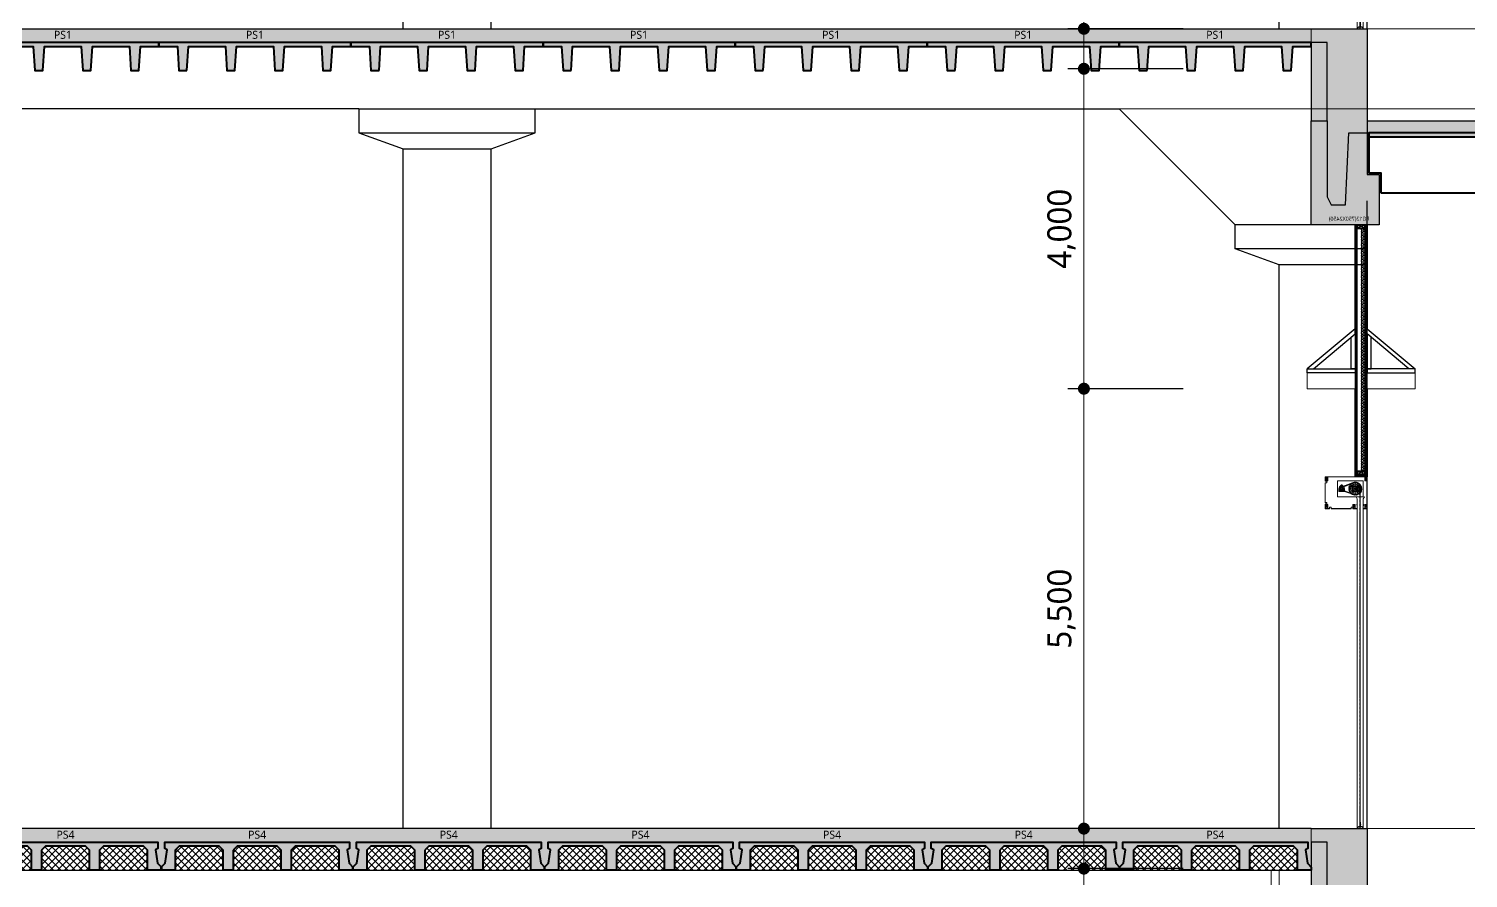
# Model space of a CAD drawing. Header units: millimetres. Extents: x 0 to 420000, y 0 to 297000.
# Drawn here: x 172786 to 190775, y 53830 to 64450 of the extents above; entities that cross this region are included whole.
import ezdxf
from ezdxf.enums import TextEntityAlignment as Align

# ---------------------------------------------------------------- set-up
doc = ezdxf.new("R2010")
doc.units = ezdxf.units.MM
doc.set_wipeout_variables(frame=1)
for name, pattern in [('0731_main_plan$0$form_$0$y-Landschaft$0$_$1$20120914_Verkehrsflächen_Grün$0$20120628_xref - Gammel$1$3_H-GL_F1_U3 - Default$0${ Offset Lines }', [0]), ('CEN', [62, 60, -1, 0, -1]), ('CENTER', [2, 1.25, -0.25, 0.25, -0.25]), ('HIDDENX2', [0.75, 0.5, -0.25])]:
    doc.linetypes.add(name, pattern=pattern)
doc.layers.get('Defpoints').update_dxf_attribs({"color": 140})
for name, color, linetype in [('1', 3, 'Continuous'), ('3', 3, 'Continuous'), ('A-CONC-SOLD', 253, 'CEN'), ('CEN', 1, 'CEN'), ('SCREW2', 8, 'Continuous')]:
    doc.layers.add(name, color=color, linetype=linetype)
for name, color, linetype, lineweight in [('A-AXIS-LINE', 1, 'CEN', 15), ('A-CONC-LIN1', 2, 'Continuous', 40), ('A-CONC-LIN2', 7, 'Continuous', 25), ('A-ELEV-LIN2', 7, 'Continuous', 25), ('A-ELEV-LIN3', 8, 'Continuous', 18), ('A-WAXM-DRYW', 4, 'Continuous', 25), ('A-WAXM-PANL', 6, 'Continuous', 20), ('A-XXXX-FIN2', 6, 'Continuous', 20), ('A-XXXX-INSL2', 8, 'Continuous', 18), ('A-XXXX-STL', 3, 'Continuous', 25), ('DJ', 7, 'Continuous', 5)]:
    doc.layers.add(name, color=color, linetype=linetype, lineweight=lineweight)
doc.layers.add('A-XXXX-NPLT', color=144, linetype='Continuous', lineweight=15, plot=False)
doc.styles.add('HY울릉도L', font='')
doc.styles.add('맑은고딕', font='')
doc.styles.get('HY울릉도L').set_extended_font_data('HYwulM')
doc.styles.get('맑은고딕').set_extended_font_data('Malgun Gothic')
doc.dimstyles.new('CDIM', dxfattribs={"dimtxt": 3, "dimasz": 1.5, "dimexe": 2, "dimexo": 1, "dimgap": 1, "dimtad": 1, "dimdec": 0, "dimrnd": 0.5, "dimzin": 0, "dimdsep": 32, "dimlunit": 6, "dimtxsty": 'HY울릉도L', "dimblk1": '_CIDOT', "dimblk2": '_CIDOT', "dimsah": 1, "dimcen": 5.5, "dimclrd": 2, "dimclre": 2, "dimclrt": 7, "dimadec": 0, "dimazin": 0, "dimtfac": 1, "dimtdec": 0, "dimtix": 1, "dimtmove": 2, "dimatfit": 1, "dimldrblk": '_CIDOT', "dimfxl": 1, "dimtolj": 1, "dimtzin": 0, "dimlwd": -1, "dimarcsym": 0})

# ---------------------------------------------------------------- blocks, each defined once
blk = doc.blocks.new('axis(211208)')
at = {"layer": 'A-AXIS-LINE', "ltscale": 1000}
for p, q in [((4631788.1, -401118.7), (4955413.1, -401118.7)), ((4631788.1, -402118.7), (4955413.1, -402118.7)), ((4631788.1, -411118.7), (4955413.1, -411118.7))]:
    blk.add_line(p, q, dxfattribs=at)
blk = doc.blocks.new('90x45x2.3t')
at = {"layer": '1'}
h = blk.add_hatch(dxfattribs=at)
h.set_pattern_fill('ANSI32', color=256, scale=0.5, style=0)
h.set_pattern_definition([(45, (21523.4563, -2132.821), (-3.367596, 3.367596), []), (45, (21525.7014, -2132.821), (-3.367596, 3.367596), [])])
h.paths.add_polyline_path([(23243, 726), (23338, 726), (23338, 686), (23243, 686)], flags=16)
edge = h.paths.add_edge_path()
edge.add_line((23243, 729), (23338, 729))
edge.add_arc((23338, 726), 2.3, 360, 450, ccw=False)
edge.add_line((23340, 726), (23340, 686))
edge.add_arc((23338, 686), 2.3, 270, 360, ccw=False)
edge.add_line((23338, 684), (23243, 684))
edge.add_arc((23243, 686), 2.3, 180, 270, ccw=False)
edge.add_line((23240, 686), (23240, 726))
edge.add_arc((23243, 726), 2.3, 90, 180, ccw=False)
for p, q in [((23243, 686), (23338, 726)), ((23243, 726), (23338, 686))]:
    blk.add_line(p, q, dxfattribs=at)
at = {"layer": '3'}
blk.add_lwpolyline([(23243, 729), (23338, 729, -0.414214), (23340, 726), (23340, 686, -0.414214), (23338, 684), (23243, 684, -0.414214), (23240, 686), (23240, 726, -0.414214)], format="xyb", close=True, dxfattribs=at)
blk.add_lwpolyline([(23243, 726), (23338, 726), (23338, 686), (23243, 686)], close=True, dxfattribs=at)
at = {"layer": 'Defpoints'}
blk.add_lwpolyline([(23240, 729), (23340, 729), (23340, 684), (23240, 684)], close=True, dxfattribs=at)
blk = doc.blocks.new('스크린방화셔터(2F)')
at = {"layer": 'A-ELEV-LIN3'}
for p, q in [((225465, 81336), (225445, 81314)), ((225460, 81309), (225458, 81307)), ((225460, 81309), (225464, 81304)), ((225603, 81363), (225461, 81309)), ((225463, 81334), (225463, 81324)), ((225606, 81357), (225464, 81303)), ((225476, 81339), (225465, 81339)), ((225465, 81325), (225465, 81339)), ((225469, 81312), (225468, 81305)), ((225472, 81312), (225469, 81312)), ((225472, 81312), (225473, 81305)), ((225476, 81325), (225476, 81339)), ((225476, 81336), (225496, 81314)), ((225481, 81309), (225476, 81303)), ((225477, 81334), (225477, 81324)), ((225483, 81307), (225481, 81309)), ((225563, 81317), (225562, 81314)), ((225562, 81314), (225572, 81308)), ((225563, 81317), (225574, 81316)), ((225568, 81328), (225567, 81326)), ((225567, 81326), (225575, 81318)), ((225568, 81328), (225579, 81326)), ((225575, 81339), (225573, 81337)), ((225573, 81337), (225581, 81328)), ((225575, 81318), (225574, 81316)), ((225575, 81339), (225586, 81335)), ((225581, 81328), (225579, 81326)), ((225583, 81349), (225581, 81347)), ((225581, 81347), (225587, 81337)), ((225583, 81349), (225593, 81343)), ((225587, 81337), (225586, 81335)), ((225593, 81357), (225591, 81355)), ((225591, 81355), (225595, 81344)), ((225593, 81357), (225602, 81349)), ((225595, 81344), (225593, 81343)), ((225604, 81363), (225602, 81362)), ((225602, 81362), (225604, 81351)), ((225604, 81351), (225602, 81349)), ((225604, 81363), (225612, 81355)), ((225605, 81318), (225605, 81262)), ((225605, 81315), (225612, 81308)), ((225614, 81356), (225612, 81355)), ((225612, 81325), (225668, 81325)), ((225616, 81368), (225613, 81367)), ((225613, 81367), (225614, 81356)), ((225615, 81325), (225622, 81318)), ((225616, 81368), (225622, 81358)), ((225625, 81359), (225622, 81358)), ((225626, 81370), (225625, 81359)), ((225629, 81371), (225626, 81370)), ((225629, 81371), (225633, 81360)), ((225636, 81360), (225633, 81360)), ((225639, 81372), (225636, 81360)), ((225641, 81372), (225639, 81372)), ((225640, 81217), (225640, 81363)), ((225640, 81348), (225642, 81348)), ((225640, 81347), (225642, 81347)), ((225641, 81372), (225644, 81360)), ((225647, 81360), (225644, 81360)), ((225651, 81371), (225647, 81360)), ((225654, 81370), (225651, 81371)), ((225654, 81370), (225655, 81359)), ((225658, 81358), (225655, 81359)), ((225664, 81368), (225658, 81358)), ((225665, 81325), (225658, 81318)), ((225667, 81367), (225664, 81368)), ((225667, 81367), (225666, 81356)), ((225668, 81355), (225666, 81356)), ((225676, 81363), (225668, 81355)), ((225675, 81315), (225668, 81308)), ((225675, 81318), (225675, 81262)), ((225678, 81362), (225676, 81363)), ((225678, 81362), (225676, 81351)), ((225678, 81349), (225676, 81351)), ((225687, 81357), (225678, 81349)), ((225689, 81355), (225685, 81344)), ((225687, 81343), (225685, 81344)), ((225689, 81355), (225687, 81357)), ((225697, 81349), (225687, 81343)), ((225699, 81347), (225693, 81337)), ((225694, 81335), (225693, 81337)), ((225705, 81339), (225694, 81335)), ((225699, 81347), (225697, 81349)), ((225707, 81337), (225699, 81328)), ((225701, 81326), (225699, 81328)), ((225712, 81328), (225701, 81326)), ((225707, 81337), (225705, 81339)), ((225713, 81326), (225705, 81318)), ((225706, 81316), (225705, 81318)), ((225717, 81317), (225706, 81316)), ((225718, 81314), (225708, 81308)), ((225713, 81326), (225712, 81328)), ((225718, 81314), (225717, 81317)), ((225435, 81290), (225435, 81260)), ((225441, 81271), (225435, 81265)), ((225440, 81255), (225501, 81255)), ((225451, 81261), (225445, 81255)), ((225449, 81288), (225456, 81290)), ((225449, 81288), (225449, 81286)), ((225449, 81286), (225456, 81286)), ((225451, 81300), (225450, 81298)), ((225450, 81298), (225456, 81294)), ((225451, 81300), (225458, 81298)), ((225453, 81277), (225458, 81282)), ((225453, 81277), (225455, 81275)), ((225455, 81275), (225461, 81279)), ((225456, 81294), (225456, 81290)), ((225456, 81286), (225458, 81282)), ((225458, 81307), (225461, 81301)), ((225461, 81301), (225458, 81298)), ((225461, 81279), (225464, 81277)), ((225463, 81270), (225464, 81277)), ((225463, 81270), (225466, 81269)), ((225468, 81305), (225464, 81304)), ((225466, 81269), (225468, 81275)), ((225468, 81275), (225472, 81275)), ((225641, 81215), (225471, 81275)), ((225641, 81208), (225471, 81268)), ((225475, 81269), (225472, 81275)), ((225476, 81303), (225473, 81305)), ((225475, 81269), (225478, 81270)), ((225477, 81277), (225480, 81279)), ((225478, 81270), (225477, 81277)), ((225483, 81307), (225480, 81301)), ((225483, 81298), (225480, 81301)), ((225486, 81275), (225480, 81279)), ((225489, 81300), (225483, 81298)), ((225483, 81282), (225484, 81286)), ((225488, 81277), (225483, 81282)), ((225491, 81286), (225484, 81286)), ((225491, 81298), (225485, 81294)), ((225485, 81290), (225485, 81294)), ((225492, 81288), (225485, 81290)), ((225486, 81275), (225488, 81277)), ((225491, 81298), (225489, 81300)), ((225490, 81261), (225496, 81255)), ((225491, 81286), (225492, 81288)), ((225500, 81271), (225505, 81265)), ((225505, 81290), (225505, 81260)), ((225558, 81291), (225570, 81294)), ((225558, 81291), (225558, 81289)), ((225558, 81289), (225570, 81286)), ((225560, 81304), (225559, 81301)), ((225559, 81301), (225570, 81297)), ((225559, 81279), (225570, 81283)), ((225559, 81279), (225560, 81276)), ((225560, 81304), (225571, 81305)), ((225560, 81276), (225571, 81275)), ((225562, 81266), (225572, 81272)), ((225562, 81266), (225563, 81263)), ((225563, 81263), (225574, 81264)), ((225713, 81290), (225567, 81290)), ((225567, 81254), (225575, 81262)), ((225567, 81254), (225568, 81252)), ((225568, 81252), (225579, 81254)), ((225570, 81297), (225570, 81294)), ((225570, 81286), (225570, 81283)), ((225572, 81308), (225571, 81305)), ((225571, 81275), (225572, 81272)), ((225573, 81243), (225581, 81252)), ((225573, 81243), (225575, 81241)), ((225574, 81264), (225575, 81262)), ((225575, 81241), (225586, 81245)), ((225579, 81254), (225581, 81252)), ((225581, 81233), (225587, 81243)), ((225581, 81233), (225583, 81231)), ((225583, 81290), (225582, 81290)), ((225583, 81231), (225593, 81237)), ((225586, 81245), (225587, 81243)), ((225591, 81225), (225595, 81236)), ((225591, 81225), (225593, 81223)), ((225593, 81237), (225595, 81236)), ((225593, 81223), (225602, 81231)), ((225602, 81231), (225604, 81229)), ((225602, 81218), (225604, 81229)), ((225602, 81218), (225604, 81217)), ((225604, 81217), (225612, 81225)), ((225612, 81272), (225605, 81265)), ((225612, 81255), (225668, 81255)), ((225612, 81225), (225614, 81224)), ((225613, 81213), (225614, 81224)), ((225613, 81213), (225616, 81212)), ((225622, 81262), (225615, 81255)), ((225616, 81212), (225622, 81222)), ((225622, 81222), (225625, 81221)), ((225626, 81210), (225625, 81221)), ((225626, 81210), (225629, 81209)), ((225629, 81291), (225641, 81279)), ((225629, 81209), (225633, 81220)), ((225630, 81295), (225645, 81280)), ((225633, 81297), (225647, 81283)), ((225633, 81220), (225636, 81220)), ((225635, 81300), (225650, 81285)), ((225639, 81208), (225636, 81220)), ((225651, 81289), (225639, 81301)), ((225639, 81208), (225641, 81208)), ((225641, 81208), (225644, 81220)), ((225644, 81220), (225647, 81220)), ((225651, 81209), (225647, 81220)), ((225651, 81209), (225654, 81210)), ((225652, 81188), (225651, 81187)), ((225665, 81163), (225651, 81187)), ((225666, 81163), (225652, 81188)), ((225654, 81210), (225655, 81221)), ((225655, 81221), (225658, 81222)), ((225658, 81262), (225665, 81255)), ((225664, 81212), (225658, 81222)), ((225664, 81212), (225667, 81213)), ((225665, 81163), (225665, 77040)), ((225666, 81224), (225668, 81225)), ((225667, 81213), (225666, 81224)), ((225666, 81163), (225666, 77040)), ((225668, 81272), (225675, 81265)), ((225676, 81217), (225668, 81225)), ((225676, 81229), (225678, 81231)), ((225678, 81218), (225676, 81229)), ((225676, 81217), (225678, 81218)), ((225687, 81223), (225678, 81231)), ((225685, 81236), (225687, 81237)), ((225689, 81225), (225685, 81236)), ((225697, 81231), (225687, 81237)), ((225687, 81223), (225689, 81225)), ((225693, 81243), (225694, 81245)), ((225699, 81233), (225693, 81243)), ((225705, 81241), (225694, 81245)), ((225697, 81231), (225699, 81233)), ((225699, 81252), (225701, 81254)), ((225707, 81243), (225699, 81252)), ((225712, 81252), (225701, 81254)), ((225705, 81262), (225706, 81264)), ((225713, 81254), (225705, 81262)), ((225705, 81241), (225707, 81243)), ((225717, 81263), (225706, 81264)), ((225709, 81305), (225708, 81308)), ((225708, 81272), (225709, 81275)), ((225718, 81266), (225708, 81272)), ((225720, 81304), (225709, 81305)), ((225720, 81276), (225709, 81275)), ((225721, 81301), (225710, 81297)), ((225710, 81294), (225710, 81297)), ((225722, 81291), (225710, 81294)), ((225722, 81289), (225710, 81286)), ((225710, 81283), (225710, 81286)), ((225721, 81279), (225710, 81283)), ((225712, 81252), (225713, 81254)), ((225717, 81263), (225718, 81266)), ((225721, 81301), (225720, 81304)), ((225720, 81276), (225721, 81279)), ((225722, 81289), (225722, 81291)), ((225739, 81163), (225753, 81188)), ((225739, 81163), (225739, 77040)), ((225740, 81163), (225754, 81187)), ((225740, 81163), (225740, 77040)), ((225753, 81188), (225754, 81187))]:
    blk.add_line(p, q, dxfattribs=at)
blk.add_lwpolyline([(225420, 81390), (225740, 81390), (225740, 81190), (225420, 81190)], close=True, dxfattribs=at)
for centre, radius in [((225470, 81290), 35.1), ((225470, 81290), 30.4), ((225470, 81331), 4.16), ((225640, 81290), 57.2), ((225640, 81290), 55), ((225614, 81316), 5.28), ((225640, 81290), 28.1), ((225666, 81316), 5.28), ((225442, 81261), 4.16), ((225470, 81290), 10.3), ((225499, 81261), 4.16), ((225614, 81264), 5.28), ((225640, 81290), 14.2), ((225640, 81290), 10.6), ((225666, 81264), 5.28)]:
    blk.add_circle(centre, radius, dxfattribs=at)
for centre, radius, start, end in [((225470, 81290), 21.6, 117.0304, 270.6943), ((225640, 81290), 58, 90, 180), ((225640, 81290), 57.3, 90, 180), ((225640, 81290), 81.6, 270.6676, 117.0579), ((225612, 81318), 7.04, 90, 180), ((225640, 81290), 74.7, 270.6651, 117.0605), ((225627, 81323), 7.04, 225, 291.4218), ((225642, 81287), 60.7, 0, 90), ((225642, 81287), 60, 0, 90), ((225653, 81323), 7.04, 248.5782, 315), ((225668, 81318), 7.04, 0, 90), ((225470, 81290), 46.4, 220.779, 229.221), ((225470, 81290), 14.7, 117.0304, 270.6943), ((225470, 81290), 46.4, 310.779, 319.221), ((225612, 81262), 7.04, 180, 270), ((225607, 81303), 7.04, 338.5782, 45), ((225607, 81277), 7.04, 315, 21.4218), ((225627, 81257), 7.04, 68.5782, 135), ((225653, 81257), 7.04, 45, 111.4218), ((225673, 81303), 7.04, 135, 201.4218), ((225673, 81277), 7.04, 158.5782, 225), ((225668, 81262), 7.04, 270, 0)]:
    blk.add_arc(centre, radius, start, end, dxfattribs=at)
at = {"layer": 'A-WAXM-DRYW'}
for p, q in [((225640, 81440), (225640, 84590)), ((225653, 81452), (225653, 84590)), ((225665, 81499), (225665, 84590)), ((225765, 81500), (225765, 84590)), ((225778, 84590), (225778, 81465)), ((225790, 84590), (225790, 81440)), ((225790, 81452), (225640, 81452)), ((225790, 81440), (225640, 81440)), ((225778, 81465), (225653, 81465)), ((225778, 81465), (225778, 81452))]:
    blk.add_line(p, q, dxfattribs=at)
at = {"layer": 'A-XXXX-INSL2'}
blk.add_lwpolyline([(225715, 84545, 0.508699), (225727, 84536), (225753, 84544, -1.37259), (225753, 84526), (225727, 84534, 1.37259), (225727, 84516), (225753, 84524, -1.37259), (225753, 84506), (225727, 84514, 1.37259), (225727, 84496), (225753, 84504, -1.37259), (225753, 84486), (225727, 84494, 1.37259), (225727, 84476), (225753, 84484, -1.37259), (225753, 84466), (225727, 84474, 1.37259), (225727, 84456), (225753, 84464, -1.37259), (225753, 84446), (225727, 84454, 1.37259), (225727, 84436), (225753, 84444, -1.37259), (225753, 84426), (225727, 84434, 1.37259), (225727, 84416), (225753, 84424, -1.37259), (225753, 84406), (225727, 84414, 1.37259), (225727, 84396), (225753, 84404, -1.37259), (225753, 84386), (225727, 84394, 1.37259), (225727, 84376), (225753, 84384, -1.37259), (225753, 84366), (225727, 84374, 1.37259), (225727, 84356), (225753, 84364, -1.37259), (225753, 84346), (225727, 84354, 1.37259), (225727, 84336), (225753, 84344, -1.37259), (225753, 84326), (225727, 84334, 1.37259), (225727, 84316), (225753, 84324, -1.37259), (225753, 84306), (225727, 84314, 1.37259), (225727, 84296), (225753, 84304, -1.37259), (225753, 84286), (225727, 84294, 1.37259), (225727, 84276), (225753, 84284, -1.37259), (225753, 84266), (225727, 84274, 1.37259), (225727, 84256), (225753, 84264, -1.37259), (225753, 84246), (225727, 84254, 1.37259), (225727, 84236), (225753, 84244, -1.37259), (225753, 84226), (225727, 84234, 1.37259), (225727, 84216), (225753, 84224, -1.37259), (225753, 84206), (225727, 84214, 1.37259), (225727, 84196), (225753, 84204, -1.37259), (225753, 84186), (225727, 84194, 1.37259), (225727, 84176), (225753, 84184, -1.37259), (225753, 84166), (225727, 84174, 1.37259), (225727, 84156), (225753, 84164, -1.37259), (225753, 84146), (225727, 84154, 1.37259), (225727, 84136), (225753, 84144, -1.37259), (225753, 84126), (225727, 84134, 1.37259), (225727, 84116), (225753, 84124, -1.37259), (225753, 84106), (225727, 84114, 1.37259), (225727, 84096), (225753, 84104, -1.37259), (225753, 84086), (225727, 84094, 1.37259), (225727, 84076), (225753, 84084, -1.37259), (225753, 84066), (225727, 84074, 1.37259), (225727, 84056), (225753, 84064, -1.37259), (225753, 84046), (225727, 84054, 1.37259), (225727, 84036), (225753, 84044, -1.37259), (225753, 84026), (225727, 84034, 1.37259), (225727, 84016), (225753, 84024, -1.37259), (225753, 84006), (225727, 84014, 1.37259), (225727, 83996), (225753, 84004, -1.37259), (225753, 83986), (225727, 83994, 1.37259), (225727, 83976), (225753, 83984, -1.37259), (225753, 83966), (225727, 83974, 1.37259), (225727, 83956), (225753, 83964, -1.37259), (225753, 83946), (225727, 83954, 1.37259), (225727, 83936), (225753, 83944, -1.37259), (225753, 83926), (225727, 83934, 1.37259), (225727, 83916), (225753, 83924, -1.37259), (225753, 83906), (225727, 83914, 1.37259), (225727, 83896), (225753, 83904, -1.37259), (225753, 83886), (225727, 83894, 1.37259), (225727, 83876), (225753, 83884, -1.37259), (225753, 83866), (225727, 83874, 1.37259), (225727, 83856), (225753, 83864, -1.37259), (225753, 83846), (225727, 83854, 1.37259), (225727, 83836), (225753, 83844, -1.37259), (225753, 83826), (225727, 83834, 1.37259), (225727, 83816), (225753, 83824, -1.37259), (225753, 83806), (225727, 83814, 1.37259), (225727, 83796), (225753, 83804, -1.37259), (225753, 83786), (225727, 83794, 1.37259), (225727, 83776), (225753, 83784, -1.37259), (225753, 83766), (225727, 83774, 1.37259), (225727, 83756), (225753, 83764, -1.37259), (225753, 83746), (225727, 83754, 1.37259), (225727, 83736), (225753, 83744, -1.37259), (225753, 83726), (225727, 83734, 1.37259), (225727, 83716), (225753, 83724, -1.37259), (225753, 83706), (225727, 83714, 1.37259), (225727, 83696), (225753, 83704, -1.37259), (225753, 83686), (225727, 83694, 1.37259), (225727, 83676), (225753, 83684, -1.37259), (225753, 83666), (225727, 83674, 1.37259), (225727, 83656), (225753, 83664, -1.37259), (225753, 83646), (225727, 83654, 1.37259), (225727, 83636), (225753, 83644, -1.37259), (225753, 83626), (225727, 83634, 1.37259), (225727, 83616), (225753, 83624, -1.37259), (225753, 83606), (225727, 83614, 1.37259), (225727, 83596), (225753, 83604, -1.37259), (225753, 83586), (225727, 83594, 1.37259), (225727, 83576), (225753, 83584, -1.37259), (225753, 83566), (225727, 83574, 1.37259), (225727, 83556), (225753, 83564, -1.37259), (225753, 83546), (225727, 83554, 1.37259), (225727, 83536), (225753, 83544, -1.37259), (225753, 83526), (225727, 83534, 1.37259), (225727, 83516), (225753, 83524, -1.37259), (225753, 83506), (225727, 83514, 1.37259), (225727, 83496), (225753, 83504, -1.37259), (225753, 83486), (225727, 83494, 1.37259), (225727, 83476), (225753, 83484, -1.37259), (225753, 83466), (225727, 83474, 1.37259), (225727, 83456), (225753, 83464, -1.37259), (225753, 83446), (225727, 83454, 1.37259), (225727, 83436), (225753, 83444, -1.37259), (225753, 83426), (225727, 83434, 1.37259), (225727, 83416), (225753, 83424, -1.37259), (225753, 83406), (225727, 83414, 1.37259), (225727, 83396), (225753, 83404, -1.37259), (225753, 83386), (225727, 83394, 1.37259), (225727, 83376), (225753, 83384, -1.37259), (225753, 83366), (225727, 83374, 1.37259), (225727, 83356), (225753, 83364, -1.37259), (225753, 83346), (225727, 83354, 1.37259), (225727, 83336), (225753, 83344, -1.37259), (225753, 83326), (225727, 83334, 1.37259), (225727, 83316), (225753, 83324, -1.37259), (225753, 83306), (225727, 83314, 1.37259), (225727, 83296), (225753, 83304, -1.37259), (225753, 83286), (225727, 83294, 1.37259), (225727, 83276), (225753, 83284, -1.37259), (225753, 83266), (225727, 83274, 1.37259), (225727, 83256), (225753, 83264, -1.37259), (225753, 83246), (225727, 83254, 1.37259), (225727, 83236), (225753, 83244, -1.37259), (225753, 83226), (225727, 83234, 1.37259), (225727, 83216), (225753, 83224, -1.37259), (225753, 83206), (225727, 83214, 1.37259), (225727, 83196), (225753, 83204, -1.37259), (225753, 83186), (225727, 83194, 1.37259), (225727, 83176), (225753, 83184, -1.37259), (225753, 83166), (225727, 83174, 1.37259), (225727, 83156), (225753, 83164, -1.37259), (225753, 83146), (225727, 83154, 1.37259), (225727, 83136), (225753, 83144, -1.37259), (225753, 83126), (225727, 83134, 1.37259), (225727, 83116), (225753, 83124, -1.37259), (225753, 83106), (225727, 83114, 1.37259), (225727, 83096), (225753, 83104, -1.37259), (225753, 83086), (225727, 83094, 1.37259), (225727, 83076), (225753, 83084, -1.37259), (225753, 83066), (225727, 83074, 1.37259), (225727, 83056), (225753, 83064, -1.37259), (225753, 83046), (225727, 83054, 1.37259), (225727, 83036), (225753, 83044, -1.37259), (225753, 83026), (225727, 83034, 1.37259), (225727, 83016), (225753, 83024, -1.37259), (225753, 83006), (225727, 83014, 1.37259), (225727, 82996), (225753, 83004, -1.37259), (225753, 82986), (225727, 82994, 1.37259), (225727, 82976), (225753, 82984, -1.37259), (225753, 82966), (225727, 82974, 1.37259), (225727, 82956), (225753, 82964, -1.37259), (225753, 82946), (225727, 82954, 1.37259), (225727, 82936), (225753, 82944, -1.37259), (225753, 82926), (225727, 82934, 1.37259), (225727, 82916), (225753, 82924, -1.37259), (225753, 82906), (225727, 82914, 1.37259), (225727, 82896), (225753, 82904, -1.37259), (225753, 82886), (225727, 82894, 1.37259), (225727, 82876), (225753, 82884, -1.37259), (225753, 82866), (225727, 82874, 1.37259), (225727, 82856), (225753, 82864, -1.37259), (225753, 82846), (225727, 82854, 1.37259), (225727, 82836), (225753, 82844, -1.37259), (225753, 82826), (225727, 82834, 1.37259), (225727, 82816), (225753, 82824, -1.37259), (225753, 82806), (225727, 82814, 1.37259), (225727, 82796), (225753, 82804, -1.37259), (225753, 82786), (225727, 82794, 1.37259), (225727, 82776), (225753, 82784, -1.37259), (225753, 82766), (225727, 82774, 1.37259), (225727, 82756), (225753, 82764, -1.37259), (225753, 82746), (225727, 82754, 1.37259), (225727, 82736), (225753, 82744, -1.37259), (225753, 82726), (225727, 82734, 1.37259), (225727, 82716), (225753, 82724, -1.37259), (225753, 82706), (225727, 82714, 1.37259), (225727, 82696), (225753, 82704, -1.37259), (225753, 82686), (225727, 82694, 1.37259), (225727, 82676), (225753, 82684, -1.37259), (225753, 82666), (225727, 82674, 1.37259), (225727, 82656), (225753, 82664, -1.37259), (225753, 82646), (225727, 82654, 1.37259), (225727, 82636), (225753, 82644, -1.37259), (225753, 82626), (225727, 82634, 1.37259), (225727, 82616), (225753, 82624, -1.37259), (225753, 82606), (225727, 82614, 1.37259), (225727, 82596), (225753, 82604, -1.37259), (225753, 82586), (225727, 82594, 1.37259), (225727, 82576), (225753, 82584, -1.37259), (225753, 82566), (225727, 82574, 1.37259), (225727, 82556), (225753, 82564, -1.37259), (225753, 82546), (225727, 82554, 1.37259), (225727, 82536), (225753, 82544, -1.37259), (225753, 82526), (225727, 82534, 1.37259), (225727, 82516), (225753, 82524, -1.37259), (225753, 82506), (225727, 82514, 1.37259), (225727, 82496), (225753, 82504, -1.37259), (225753, 82486), (225727, 82494, 1.37259), (225727, 82476), (225753, 82484, -1.37259), (225753, 82466), (225727, 82474, 1.37259), (225727, 82456), (225753, 82464, -1.37259), (225753, 82446), (225727, 82454, 1.37259), (225727, 82436), (225753, 82444, -1.37259), (225753, 82426), (225727, 82434, 1.37259), (225727, 82416), (225753, 82424, -1.37259), (225753, 82406), (225727, 82414, 1.37259), (225727, 82396), (225753, 82404, -1.37259), (225753, 82386), (225727, 82394, 1.37259), (225727, 82376), (225753, 82384, -1.37259), (225753, 82366), (225727, 82374, 1.37259), (225727, 82356), (225753, 82364, -1.37259), (225753, 82346), (225727, 82354, 1.37259), (225727, 82336), (225753, 82344, -1.37259), (225753, 82326), (225727, 82334, 1.37259), (225727, 82316), (225753, 82324, -1.37259), (225753, 82306), (225727, 82314, 1.37259), (225727, 82296), (225753, 82304, -1.37259), (225753, 82286), (225727, 82294, 1.37259), (225727, 82276), (225753, 82284, -1.37259), (225753, 82266), (225727, 82274, 1.37259), (225727, 82256), (225753, 82264, -1.37259), (225753, 82246), (225727, 82254, 1.37259), (225727, 82236), (225753, 82244, -1.37259), (225753, 82226), (225727, 82234, 1.37259), (225727, 82216), (225753, 82224, -1.37259), (225753, 82206), (225727, 82214, 1.37259), (225727, 82196), (225753, 82204, -1.37259), (225753, 82186), (225727, 82194, 1.37259), (225727, 82176), (225753, 82184, -1.37259), (225753, 82166), (225727, 82174, 1.37259), (225727, 82156), (225753, 82164, -1.37259), (225753, 82146), (225727, 82154, 1.37259), (225727, 82136), (225753, 82144, -1.37259), (225753, 82126), (225727, 82134, 1.37259), (225727, 82116), (225753, 82124, -1.37259), (225753, 82106), (225727, 82114, 1.37259), (225727, 82096), (225753, 82104, -1.37259), (225753, 82086), (225727, 82094, 1.37259), (225727, 82076), (225753, 82084, -1.37259), (225753, 82066), (225727, 82074, 1.37259), (225727, 82056), (225753, 82064, -1.37259), (225753, 82046), (225727, 82054, 1.37259), (225727, 82036), (225753, 82044, -1.37259), (225753, 82026), (225727, 82034, 1.37259), (225727, 82016), (225753, 82024, -1.37259), (225753, 82006), (225727, 82014, 1.37259), (225727, 81996), (225753, 82004, -1.37259), (225753, 81986), (225727, 81994, 1.37259), (225727, 81976), (225753, 81984, -1.37259), (225753, 81966), (225727, 81974, 1.37259), (225727, 81956), (225753, 81964, -1.37259), (225753, 81946), (225727, 81954, 1.37259), (225727, 81936), (225753, 81944, -1.37259), (225753, 81926), (225727, 81934, 1.37259), (225727, 81916), (225753, 81924, -1.37259), (225753, 81906), (225727, 81914, 1.37259), (225727, 81896), (225753, 81904, -1.37259), (225753, 81886), (225727, 81894, 1.37259), (225727, 81876), (225753, 81884, -1.37259), (225753, 81866), (225727, 81874, 1.37259), (225727, 81856), (225753, 81864, -1.37259), (225753, 81846), (225727, 81854, 1.37259), (225727, 81836), (225753, 81844, -1.37259), (225753, 81826), (225727, 81834, 1.37259), (225727, 81816), (225753, 81824, -1.37259), (225753, 81806), (225727, 81814, 1.37259), (225727, 81796), (225753, 81804, -1.37259), (225753, 81786), (225727, 81794, 1.37259), (225727, 81776), (225753, 81784, -1.37259), (225753, 81766), (225727, 81774, 1.37259), (225727, 81756), (225753, 81764, -1.37259), (225753, 81746), (225727, 81754, 1.37259), (225727, 81736), (225753, 81744, -1.37259), (225753, 81726), (225727, 81734, 1.37259), (225727, 81716), (225753, 81724, -1.37259), (225753, 81706), (225727, 81714, 1.37259), (225727, 81696), (225753, 81704, -1.37259), (225753, 81686), (225727, 81694, 1.37259), (225727, 81676), (225753, 81684, -1.37259), (225753, 81666), (225727, 81674, 1.37259), (225727, 81656), (225753, 81664, -1.37259), (225753, 81646), (225727, 81654, 1.37259), (225727, 81636), (225753, 81644, -1.37259), (225753, 81626), (225727, 81634, 1.37259), (225727, 81616), (225753, 81624, -1.37259), (225753, 81606), (225727, 81614, 1.37259), (225727, 81596), (225753, 81604, -1.37259), (225753, 81586), (225727, 81594, 1.37259), (225727, 81576), (225753, 81584, -1.37259), (225753, 81566), (225727, 81574, 1.37259), (225727, 81556), (225753, 81564, -1.37259), (225753, 81546), (225727, 81554, 1.37259), (225727, 81536), (225753, 81544, -1.37259), (225753, 81526), (225727, 81534, 1.37259), (225727, 81516), (225753, 81524, -0.471828), (225765, 81515)], format="xyb", dxfattribs=at)
at = {"layer": 'CEN', "color": 1, "linetype": 'CENTER'}
blk.add_line((225703, 77040), (225703, 81320), dxfattribs=at)
at = {"layer": 'DJ', "color": 8, "linetype": 'HIDDENX2'}
for p, q in [((225269, 81391), (225294, 81436)), ((225269, 81436), (225294, 81391)), ((225761, 81391), (225786, 81436)), ((225761, 81436), (225786, 81391)), ((225269, 81044), (225294, 81089)), ((225269, 81089), (225294, 81044)), ((225614, 81044), (225639, 81089)), ((225614, 81089), (225639, 81044)), ((225761, 81044), (225786, 81089)), ((225761, 81089), (225786, 81044))]:
    blk.add_line(p, q, dxfattribs=at)
at = {"layer": 'DJ', "color": 4}
for p, q in [((225702, 77041), (225702, 81287)), ((225703, 77041), (225703, 81287)), ((225703, 77041), (225702, 77041))]:
    blk.add_line(p, q, dxfattribs=at)
at = {"layer": 'DJ', "color": 1, "linetype": 'Continuous'}
for p, q in [((225698, 77096), (225701, 77096)), ((225698, 77091), (225698, 77096)), ((225698, 77096), (225698, 77096)), ((225698, 77096), (225698, 77095)), ((225699, 77096), (225698, 77096)), ((225698, 77096), (225698, 77096)), ((225698, 77096), (225698, 77096)), ((225698, 77095), (225698, 77092)), ((225698, 77095), (225698, 77092)), ((225698, 77095), (225698, 77095)), ((225698, 77095), (225698, 77095)), ((225698, 77095), (225698, 77095)), ((225698, 77095), (225698, 77095)), ((225698, 77095), (225698, 77095)), ((225698, 77095), (225698, 77095)), ((225698, 77095), (225698, 77095)), ((225699, 77094), (225698, 77093)), ((225698, 77094), (225698, 77093)), ((225698, 77094), (225698, 77093)), ((225698, 77094), (225698, 77094)), ((225698, 77094), (225698, 77094)), ((225698, 77094), (225698, 77094)), ((225698, 77094), (225698, 77094)), ((225698, 77094), (225698, 77094)), ((225698, 77094), (225698, 77094)), ((225698, 77094), (225698, 77094)), ((225698, 77094), (225698, 77094)), ((225698, 77094), (225698, 77094)), ((225698, 77094), (225698, 77094)), ((225698, 77094), (225698, 77094)), ((225698, 77093), (225698, 77093)), ((225698, 77093), (225698, 77093)), ((225698, 77093), (225698, 77093)), ((225698, 77093), (225698, 77093)), ((225698, 77093), (225698, 77093)), ((225698, 77093), (225698, 77093)), ((225698, 77093), (225698, 77093)), ((225698, 77092), (225698, 77092)), ((225698, 77092), (225698, 77091)), ((225698, 77092), (225698, 77091)), ((225698, 77092), (225698, 77092)), ((225698, 77092), (225698, 77092)), ((225698, 77092), (225698, 77092)), ((225698, 77092), (225698, 77092)), ((225698, 77092), (225698, 77092)), ((225698, 77092), (225698, 77092)), ((225698, 77092), (225698, 77092)), ((225698, 77091), (225701, 77091)), ((225698, 77091), (225698, 77091)), ((225699, 77091), (225698, 77091)), ((225698, 77091), (225698, 77091)), ((225698, 77091), (225698, 77091)), ((225698, 77091), (225698, 77091)), ((225700, 77093), (225699, 77093)), ((225701, 77096), (225700, 77095)), ((225701, 77096), (225700, 77095)), ((225701, 77096), (225700, 77096)), ((225701, 77096), (225700, 77096)), ((225700, 77096), (225700, 77096)), ((225700, 77096), (225700, 77096)), ((225701, 77095), (225700, 77095)), ((225701, 77095), (225700, 77095)), ((225701, 77094), (225700, 77093)), ((225701, 77094), (225700, 77093)), ((225701, 77094), (225700, 77093)), ((225701, 77094), (225700, 77094)), ((225701, 77094), (225700, 77094)), ((225701, 77094), (225700, 77094)), ((225701, 77094), (225700, 77094)), ((225701, 77093), (225700, 77093)), ((225701, 77093), (225700, 77093)), ((225701, 77093), (225700, 77093)), ((225701, 77093), (225700, 77093)), ((225701, 77093), (225700, 77093)), ((225701, 77093), (225700, 77093)), ((225701, 77092), (225700, 77091)), ((225701, 77092), (225700, 77092)), ((225701, 77092), (225700, 77092)), ((225701, 77091), (225700, 77091)), ((225701, 77091), (225700, 77091)), ((225701, 77091), (225700, 77091)), ((225701, 77091), (225701, 77096)), ((225701, 77095), (225701, 77095)), ((225701, 77095), (225701, 77095)), ((225701, 77095), (225701, 77095)), ((225701, 77095), (225701, 77095)), ((225701, 77095), (225700, 77095)), ((225701, 77094), (225701, 77094)), ((225701, 77094), (225701, 77094)), ((225701, 77094), (225701, 77094)), ((225701, 77093), (225701, 77093)), ((225701, 77093), (225701, 77093)), ((225701, 77093), (225701, 77093)), ((225701, 77093), (225701, 77093)), ((225701, 77092), (225700, 77092)), ((225701, 77092), (225701, 77092)), ((225701, 77092), (225701, 77092)), ((225701, 77092), (225701, 77092)), ((225707, 77096), (225704, 77096)), ((225704, 77096), (225705, 77095)), ((225704, 77096), (225705, 77095)), ((225704, 77096), (225705, 77096)), ((225704, 77096), (225705, 77096)), ((225704, 77091), (225704, 77096)), ((225704, 77095), (225704, 77095)), ((225704, 77095), (225704, 77095)), ((225704, 77095), (225704, 77095)), ((225704, 77095), (225704, 77095)), ((225704, 77095), (225705, 77095)), ((225704, 77095), (225705, 77095)), ((225704, 77095), (225705, 77095)), ((225704, 77094), (225705, 77093)), ((225704, 77094), (225705, 77093)), ((225704, 77094), (225705, 77093)), ((225704, 77094), (225705, 77094)), ((225704, 77094), (225705, 77094)), ((225704, 77094), (225705, 77094)), ((225704, 77094), (225705, 77094)), ((225704, 77094), (225704, 77094)), ((225704, 77094), (225704, 77094)), ((225704, 77094), (225704, 77094)), ((225704, 77093), (225704, 77093)), ((225704, 77093), (225704, 77093)), ((225704, 77093), (225704, 77093)), ((225704, 77093), (225704, 77093)), ((225704, 77093), (225705, 77093)), ((225704, 77093), (225705, 77093)), ((225704, 77093), (225705, 77093)), ((225704, 77093), (225705, 77093)), ((225704, 77093), (225705, 77093)), ((225704, 77093), (225705, 77093)), ((225704, 77092), (225705, 77091)), ((225704, 77092), (225705, 77092)), ((225704, 77092), (225705, 77092)), ((225704, 77092), (225705, 77092)), ((225704, 77092), (225704, 77092)), ((225704, 77092), (225704, 77092)), ((225704, 77092), (225704, 77092)), ((225707, 77091), (225704, 77091)), ((225704, 77091), (225705, 77091)), ((225704, 77091), (225705, 77091)), ((225704, 77091), (225705, 77091)), ((225705, 77096), (225705, 77096)), ((225705, 77096), (225705, 77096)), ((225705, 77093), (225706, 77093)), ((225706, 77096), (225707, 77096)), ((225706, 77094), (225707, 77093)), ((225706, 77094), (225707, 77093)), ((225706, 77091), (225706, 77091)), ((225707, 77091), (225707, 77096)), ((225707, 77096), (225707, 77096)), ((225706, 77096), (225707, 77095)), ((225707, 77096), (225707, 77096)), ((225707, 77096), (225707, 77096)), ((225707, 77095), (225707, 77092)), ((225707, 77095), (225707, 77092)), ((225707, 77095), (225707, 77095)), ((225707, 77095), (225707, 77095)), ((225707, 77095), (225707, 77095)), ((225707, 77095), (225707, 77095)), ((225707, 77095), (225707, 77095)), ((225707, 77095), (225707, 77095)), ((225707, 77095), (225707, 77095)), ((225706, 77094), (225707, 77093)), ((225707, 77094), (225707, 77094)), ((225707, 77094), (225707, 77094)), ((225707, 77094), (225707, 77094)), ((225707, 77094), (225707, 77094)), ((225707, 77094), (225707, 77094)), ((225707, 77094), (225707, 77094)), ((225707, 77094), (225707, 77094)), ((225707, 77094), (225707, 77094)), ((225707, 77094), (225707, 77094)), ((225707, 77094), (225707, 77094)), ((225707, 77094), (225707, 77094)), ((225707, 77093), (225707, 77093)), ((225707, 77093), (225707, 77093)), ((225707, 77093), (225707, 77093)), ((225707, 77093), (225707, 77093)), ((225707, 77093), (225707, 77093)), ((225707, 77093), (225707, 77093)), ((225706, 77093), (225707, 77093)), ((225707, 77092), (225707, 77092)), ((225707, 77092), (225707, 77091)), ((225707, 77092), (225707, 77091)), ((225707, 77092), (225707, 77092)), ((225707, 77092), (225707, 77092)), ((225707, 77092), (225707, 77092)), ((225707, 77092), (225707, 77092)), ((225707, 77092), (225707, 77092)), ((225707, 77092), (225707, 77092)), ((225707, 77092), (225707, 77092)), ((225707, 77091), (225707, 77091)), ((225706, 77091), (225707, 77091)), ((225706, 77091), (225707, 77091)), ((225707, 77091), (225707, 77091))]:
    blk.add_line(p, q, dxfattribs=at)
at = {"layer": 'DJ', "color": 4}
blk.add_lwpolyline([(225654, 81092), (225655, 81092), (225665, 81075), (225665, 81040), (225610, 81040), (225610, 81060), (225590, 81060), (225590, 81040), (225340, 81040), (225340, 81060), (225320, 81060), (225320, 81040), (225265, 81040), (225265, 81095), (225285, 81095), (225285, 81115), (225265, 81115), (225265, 81365), (225285, 81365), (225285, 81385), (225265, 81385), (225265, 81440), (225790, 81440), (225790, 81040), (225740, 81040), (225740, 81075), (225750, 81092), (225751, 81092)], dxfattribs=at)
at = {"layer": 'DJ', "color": 5}
for points in [[(225266, 81439), (225266, 81389), (225296, 81389), (225296, 81439)], [(225266, 81091), (225266, 81041), (225296, 81041), (225296, 81091)], [(225611, 81091), (225611, 81041), (225641, 81041), (225641, 81091)], [(225759, 81091), (225759, 81041), (225789, 81041), (225789, 81091)], [(225702, 77123), (225702, 77062), (225686, 77062), (225686, 77063), (225701, 77063), (225701, 77123)], [(225703, 77123), (225703, 77062), (225719, 77062), (225719, 77063), (225704, 77063), (225704, 77123)]]:
    blk.add_lwpolyline(points, close=True, dxfattribs=at)
at = {"layer": 'DJ', "color": 8}
for points in [[(225654, 81092), (225664, 81075), (225664, 81041), (225611, 81041), (225611, 81061), (225589, 81061), (225589, 81041), (225341, 81041), (225341, 81061), (225319, 81061), (225319, 81041), (225266, 81041), (225266, 81094), (225286, 81094), (225286, 81116), (225266, 81116), (225266, 81364), (225286, 81364), (225286, 81386), (225266, 81386), (225266, 81439), (225789, 81439)], [(225789, 81439), (225789, 81041), (225741, 81041), (225741, 81075), (225751, 81092)]]:
    blk.add_lwpolyline(points, dxfattribs=at)
at = {"layer": 'DJ', "color": 8, "linetype": 'HIDDENX2'}
for points in [[(225269, 81436), (225269, 81391), (225294, 81391), (225294, 81436)], [(225761, 81436), (225761, 81391), (225786, 81391), (225786, 81436)], [(225269, 81089), (225269, 81044), (225294, 81044), (225294, 81089)], [(225614, 81089), (225614, 81044), (225639, 81044), (225639, 81089)], [(225761, 81089), (225761, 81044), (225786, 81044), (225786, 81089)]]:
    blk.add_lwpolyline(points, close=True, dxfattribs=at)
at = {"layer": 'DJ', "color": 5}
blk.add_lwpolyline([(225789, 81389), (225759, 81389), (225759, 81439)], dxfattribs=at)
at = {"layer": 'DJ', "color": 6, "lineweight": 9}
blk.add_lwpolyline([(225708, 77063), (225708, 77065), (225723, 77065), (225735, 77055), (225735, 77040), (225671, 77040), (225671, 77055), (225683, 77065), (225698, 77065), (225698, 77063), (225683, 77063), (225672, 77054), (225672, 77041), (225733, 77041), (225733, 77054), (225722, 77063)], close=True, dxfattribs=at)
at = {"layer": 'DJ', "color": 1, "linetype": 'Continuous'}
for centre, radius, start, end in [((225698, 77093), 1.8, 90, 270), ((225700, 77095), 2.02, 151.2403, 184.281), ((225698, 77095), 0.135, 90, 180), ((225700, 77094), 2.02, 175.719, 208.7597), ((225698, 77095), 0.135, 90, 180), ((225700, 77093), 2.02, 151.2403, 184.281), ((225700, 77092), 2.02, 175.719, 208.7597), ((225698, 77092), 0.135, 180, 270), ((225698, 77092), 0.135, 180, 270), ((225699, 77095), 2.02, 355.719, 28.7597), ((225699, 77094), 2.02, 331.2403, 4.281), ((225699, 77093), 2.02, 355.719, 28.7597), ((225699, 77092), 2.02, 331.2403, 4.281), ((225706, 77095), 2.02, 151.2403, 184.281), ((225706, 77094), 2.02, 175.719, 208.7597), ((225706, 77093), 2.02, 151.2403, 184.281), ((225706, 77092), 2.02, 175.719, 208.7597), ((225705, 77095), 2.02, 355.719, 28.7597), ((225705, 77094), 2.02, 331.2403, 4.281), ((225705, 77093), 2.02, 355.719, 28.7597), ((225705, 77092), 2.02, 331.2403, 4.281), ((225707, 77095), 0.135, 0, 90), ((225707, 77095), 0.135, 0, 90), ((225707, 77093), 1.8, 270, 90), ((225707, 77092), 0.135, 270, 0), ((225707, 77092), 0.135, 270, 0)]:
    blk.add_arc(centre, radius, start, end, dxfattribs=at)
at = {"layer": 'SCREW2', "xscale": -1}
for p in [(249005, 83861), (249005, 80781)]:
    blk.add_blockref('90x45x2.3t', p, dxfattribs=at)
blk = doc.blocks.new('PS1')
at = {"layer": 'A-CONC-SOLD'}
h = blk.add_hatch(color=256, dxfattribs=at)
h.dxf.hatch_style = 1
h.paths.add_polyline_path([(2400, 0), (2400, -170), (0, -170), (0, 0)])
h = blk.add_hatch(color=256, dxfattribs=at)
h.dxf.hatch_style = 1
h.paths.add_polyline_path([(350, -520), (370, -220), (830, -220), (850, -520), (950, -520), (970, -220), (1430, -220), (1450, -520), (1550, -520), (1570, -220), (2030, -220), (2050, -520), (2150, -520), (2170, -220), (2400, -220), (2400, -170), (0, -170), (0, -220), (230, -220), (250, -520)])
at = {"layer": 'A-CONC-LIN1', "linetype": '0731_main_plan$0$form_$0$y-Landschaft$0$_$1$20120914_Verkehrsflächen_Grün$0$20120628_xref - Gammel$1$3_H-GL_F1_U3 - Default$0${ Offset Lines }'}
blk.add_lwpolyline([(350, -520), (370, -220), (830, -220), (850, -520), (950, -520), (970, -220), (1430, -220), (1450, -520), (1550, -520), (1570, -220), (2030, -220), (2050, -520), (2150, -520), (2170, -220), (2400, -220), (2400, -170), (0, -170), (0, -220), (230, -220), (250, -520)], close=True, dxfattribs=at)
at = {"layer": 'A-CONC-LIN2'}
blk.add_line((0, 0), (2400, 0), dxfattribs=at)
at = {"layer": 'A-XXXX-NPLT', "style": '맑은고딕'}
blk.add_text('PS1', height=100, dxfattribs=at).set_placement((1200, -75), align=Align.MIDDLE)
blk = doc.blocks.new('DTS2_2')
at = {"layer": 'A-CONC-SOLD'}
h = blk.add_hatch(color=256, dxfattribs=at)
h.dxf.hatch_style = 1
h.paths.add_polyline_path([(12500, 0), (12500, -150), (320, -150), (320, 0)])
h = blk.add_hatch(color=256, dxfattribs=at)
h.dxf.hatch_style = 1
h.paths.add_polyline_path([(12480, -150), (12480, -200), (320, -200), (320, -150)])
at = {"layer": 'A-CONC-LIN1'}
blk.add_line((12480, -200), (320, -200), dxfattribs=at)
at = {"layer": 'A-CONC-LIN1', "color": 2}
blk.add_lwpolyline([(12330, -900), (470, -900), (470, -650), (320, -650), (320, -150), (12480, -150), (12480, -650), (12330, -650)], close=True, dxfattribs=at)
at = {"layer": 'A-CONC-LIN2'}
blk.add_line((12500, 0), (320, 0), dxfattribs=at)
at = {"layer": 'A-XXXX-NPLT', "style": '맑은고딕'}
blk.add_text('DST2', height=100, dxfattribs=at).set_placement((6485, -75), align=Align.MIDDLE)
blk = doc.blocks.new('PG12')
at = {"layer": 'A-CONC-SOLD'}
h = blk.add_hatch(color=256, dxfattribs=at)
h.dxf.hatch_style = 1
h.paths.add_polyline_path([(275, 2280), (475, 2280), (475, 1300), (275, 1300)], flags=17)
h.paths.add_polyline_path([(275, 1300), (475, 1300), (475, 0), (-375, 0), (-375, 630), (-225, 630), (-225, 1150), (5, 1150), (45, 250), (225, 250), (275, 350)])
h.paths.add_polyline_path([(-225, 2450), (475, 2450), (475, 2280), (275, 2280), (275, 1300), (275, 350), (225, 250), (45, 250), (5, 1150), (-225, 1150)])
at = {"color": 2, "ltscale": 2}
for points in [[(275, 2280), (475, 2280), (475, 1300), (275, 1300)], [(-225, 1150), (-225, 630), (-375, 630), (-375, 0), (475, 0), (475, 1300), (275, 1300), (275, 350), (225, 250), (45, 250), (5, 1150)]]:
    blk.add_lwpolyline(points, close=True, dxfattribs=at)
at = {"layer": 'A-ELEV-LIN2'}
blk.add_lwpolyline([(475, 2450), (-225, 2450), (-225, 1150)], dxfattribs=at)
at = {"layer": 'A-XXXX-NPLT'}
blk.add_lwpolyline([(475, 0), (-375, 0), (-375, 630), (-225, 630), (-225, 2450), (475, 2450)], close=True, dxfattribs=at)
at = {"layer": 'A-XXXX-NPLT', "style": '맑은고딕'}
blk.add_text('PG12(750X2450)', height=50, dxfattribs=at).set_placement((0, 70), align=Align.MIDDLE)
blk = doc.blocks.new('기준층')
at = {"layer": 'A-ELEV-LIN2'}
for p, q in [((4747224, -402119), (4738424, -402119)), ((4747224, -402119), (4749424, -402119)), ((4747224, -402119), (4747224, -402419)), ((4749424, -402119), (4756724, -402119)), ((4749424, -402419), (4749424, -402119)), ((4758174, -403569), (4756724, -402119)), ((4747224, -402419), (4749424, -402419)), ((4747224, -402419), (4747774, -402619)), ((4748874, -402619), (4749424, -402419)), ((4747774, -411119), (4747774, -402619)), ((4747774, -402619), (4748874, -402619)), ((4748874, -411119), (4748874, -402619)), ((4759824, -411119), (4759824, -403269)), ((4759824, -403569), (4758174, -403569)), ((4758174, -403869), (4758174, -403569)), ((4759824, -403869), (4758174, -403869)), ((4758724, -404069), (4758174, -403869)), ((4758724, -411119), (4758724, -404069)), ((4759824, -404069), (4758724, -404069))]:
    blk.add_line(p, q, dxfattribs=at)
at = {"layer": 'A-XXXX-FIN2'}
blk.add_lwpolyline([(4800824, -402119), (4759824, -402119)], dxfattribs=at)
for p in [(4742324, -401119), (4744724, -401119), (4747124, -401119), (4749524, -401119), (4751924, -401119), (4754324, -401119), (4756724, -401119)]:
    blk.add_blockref('PS1', p)
at = {"xscale": -1}
for name, p in [('PG12', (4759599, -403569)), ('DTS2_2', (4772324, -402269))]:
    blk.add_blockref(name, p, dxfattribs=at)
at = {"layer": 'A-CONC-LIN1'}
blk.add_blockref('스크린방화셔터(2F)', (4534034, -488159), dxfattribs=at)
blk = doc.blocks.new('PS4')
at = {"layer": 'A-CONC-SOLD'}
h = blk.add_hatch(color=256, dxfattribs=at)
h.dxf.hatch_style = 1
h.paths.add_polyline_path([(-1198, -480), (-1198, 0), (1198, 0), (1198, -480), (1150, -430), (1125, -265), (1155, -250), (1155, -170), (-1155, -170), (-1155, -250), (-1125, -265), (-1150, -430)])
h = blk.add_hatch(color=256, dxfattribs=at)
h.dxf.hatch_style = 1
h.paths.add_polyline_path([(-300, -270), (-300, -480), (-300, -520), (-425, -520), (-425, -480), (-425, -270), (-475, -220), (-975, -220), (-1025, -270), (-1025, -480), (-1025, -520), (-1198, -520), (-1198, -480), (-1150, -430), (-1125, -265), (-1155, -250), (-1155, -170), (1155, -170), (1155, -250), (1125, -265), (1150, -430), (1198, -480), (1198, -520), (1025, -520), (1025, -480), (1025, -270), (975, -220), (475, -220), (425, -270), (425, -480), (425, -520), (300, -520), (300, -480), (300, -270), (250, -220), (-250, -220)])
at = {"layer": 'A-XXXX-INSL2'}
h = blk.add_hatch(dxfattribs=at)
h.set_pattern_fill('ANSI37', color=256, scale=20)
h.set_pattern_definition([(45, (-302204.5, -52690), (-44.90128, 44.90128), []), (135, (-302204.5, -52690), (-44.90128, -44.90128), [])])
h.paths.add_polyline_path([(-975, -220), (-1025, -270), (-1025, -480), (-1025, -520), (-425, -520), (-425, -480), (-425, -270), (-475, -220)])
h.paths.add_polyline_path([(300, -520), (300, -480), (300, -270), (250, -220), (-250, -220), (-300, -270), (-300, -480), (-300, -520)])
h.paths.add_polyline_path([(1025, -520), (1025, -480), (1025, -270), (975, -220), (475, -220), (425, -270), (425, -480), (425, -520)])
at = {"layer": 'A-CONC-LIN1', "color": 2, "linetype": '0731_main_plan$0$form_$0$y-Landschaft$0$_$1$20120914_Verkehrsflächen_Grün$0$20120628_xref - Gammel$1$3_H-GL_F1_U3 - Default$0${ Offset Lines }'}
blk.add_lwpolyline([(-300, -270), (-300, -480), (-300, -480), (-300, -520), (-425, -520), (-425, -480), (-425, -480), (-425, -270), (-475, -220), (-975, -220), (-1025, -270), (-1025, -480), (-1025, -480), (-1025, -520), (-1198, -520), (-1198, -480), (-1150, -430), (-1125, -265), (-1155, -250), (-1155, -170), (1155, -170), (1155, -250), (1125, -265), (1150, -430), (1198, -480), (1198, -520), (1025, -520), (1025, -480), (1025, -480), (1025, -270), (975, -220), (475, -220), (425, -270), (425, -480), (425, -480), (425, -520), (300, -520), (300, -480), (300, -480), (300, -270), (250, -220), (-250, -220)], close=True, dxfattribs=at)
at = {"layer": 'A-CONC-LIN2'}
blk.add_line((1198, 0), (-1198, 0), dxfattribs=at)
at = {"layer": 'A-ELEV-LIN2'}
for p, q in [((-1025, -520), (-425, -520)), ((-300, -520), (300, -520)), ((425, -520), (1025, -520))]:
    blk.add_line(p, q, dxfattribs=at)
at = {"layer": 'A-XXXX-NPLT', "style": '맑은고딕'}
blk.add_text('PS4', height=100, dxfattribs=at).set_placement((0, -75), align=Align.MIDDLE)
blk = doc.blocks.new('오버헤드도어(저온2)(220321)(3F)')
at = {"layer": 'A-WAXM-PANL'}
blk.add_lwpolyline([(600, 9480), (600, 3100), (700, 3100), (700, 9480)], dxfattribs=at)
blk = doc.blocks.new('3층')
for p in [(4743556, -401119), (4745951, -401119), (4748346, -401119), (4750741, -401119), (4753136, -401119), (4755531, -401119), (4757926, -401119)]:
    blk.add_blockref('PS4', p)
at = {"xscale": -1}
for name, p in [('PG12', (4759599, -403569)), ('오버헤드도어(저온2)(220321)(3F)', (4759324, -411119))]:
    blk.add_blockref(name, p, dxfattribs=at)
blk = doc.blocks.new('가림막(210906)')
blk.add_wipeout([(0, 750), (-600, 250), (-522, 250), (0, 685)])
blk.add_wipeout([(0, 200), (-600, 200), (-600, 250), (0, 250)])
blk.add_wipeout([(-50, 250), (-50, 643), (0, 685), (0, 250)])
blk.add_wipeout([(0, 0), (-600, 0), (-600, 200), (0, 200)])
at = {"layer": 'A-WAXM-PANL'}
blk.add_lwpolyline([(0, 0), (-600, 0), (-600, 200), (0, 200)], close=True, dxfattribs=at)
at = {"layer": 'A-XXXX-STL'}
for points in [[(0, 750), (-600, 250), (-522, 250), (0, 685)], [(-50, 250), (-50, 643), (0, 685), (0, 250)], [(0, 200), (-600, 200), (-600, 250), (0, 250)]]:
    blk.add_lwpolyline(points, close=True, dxfattribs=at)
blk = doc.blocks.new('_CIDOT')
at = {"color": 0, "linetype": 'ByBlock'}
blk.add_line((2, 0), (-1, 0), dxfattribs=at)
at = {"color": 0, "linetype": 'ByBlock', "const_width": 0.5}
blk.add_lwpolyline([(-0.25, 0, 1), (0.25, 0, 1)], format="xyb", close=True, dxfattribs=at)
blk = doc.blocks.new('*D152')
at = {"layer": 'A-XXXX-NPLT', "lineweight": -2, "transparency": 16777216}
for p, q in [((187213, 53950), (185772, 53950)), ((187213, 51050), (185772, 51050))]:
    blk.add_line(p, q, dxfattribs=at)
at = {"layer": 'A-XXXX-NPLT', "transparency": 16777216}
blk.add_line((185972, 51200), (185972, 53800), dxfattribs=at)
at = {"layer": 'Defpoints', "color": 0, "transparency": 16777216}
for p in [(185972, 53950), (187313, 53950), (187313, 51050)]:
    blk.add_point(p, dxfattribs=at)
at = {"layer": 'A-XXXX-NPLT', "transparency": 16777216, "xscale": 150, "yscale": 150, "zscale": 150}
for p, rotation in [((185972, 53950), 90), ((185972, 51050), 270)]:
    blk.add_blockref('_CIDOT', p, dxfattribs=dict(at, rotation=rotation))
at = {"layer": 'A-XXXX-NPLT', "color": 3, "transparency": 16777216, "insert": (185692, 52500), "char_height": 300, "attachment_point": 5, "rotation": 90, "style": '맑은고딕'}
blk.add_mtext('\\A1;2,900', dxfattribs=at)
blk = doc.blocks.new('*D154')
at = {"layer": 'A-XXXX-NPLT', "lineweight": -2, "transparency": 16777216}
for p, q in [((187213, 59950), (185772, 59950)), ((187213, 54450), (185772, 54450))]:
    blk.add_line(p, q, dxfattribs=at)
at = {"layer": 'A-XXXX-NPLT', "transparency": 16777216}
blk.add_line((185972, 54600), (185972, 59800), dxfattribs=at)
at = {"layer": 'Defpoints', "color": 0, "transparency": 16777216}
for p in [(185972, 59950), (187313, 59950), (187313, 54450)]:
    blk.add_point(p, dxfattribs=at)
at = {"layer": 'A-XXXX-NPLT', "transparency": 16777216, "xscale": 150, "yscale": 150, "zscale": 150}
for p, rotation in [((185972, 59950), 90), ((185972, 54450), 270)]:
    blk.add_blockref('_CIDOT', p, dxfattribs=dict(at, rotation=rotation))
at = {"layer": 'A-XXXX-NPLT', "color": 3, "transparency": 16777216, "insert": (185692, 57200), "char_height": 300, "attachment_point": 5, "rotation": 90, "style": '맑은고딕'}
blk.add_mtext('\\A1;5,500', dxfattribs=at)
blk = doc.blocks.new('*D155')
at = {"layer": 'A-XXXX-NPLT', "lineweight": -2, "transparency": 16777216}
for p, q in [((187213, 63950), (185772, 63950)), ((187213, 59950), (185772, 59950))]:
    blk.add_line(p, q, dxfattribs=at)
at = {"layer": 'A-XXXX-NPLT', "transparency": 16777216}
blk.add_line((185972, 60100), (185972, 63800), dxfattribs=at)
at = {"layer": 'Defpoints', "color": 0, "transparency": 16777216}
for p in [(185972, 63950), (187313, 63950), (187313, 59950)]:
    blk.add_point(p, dxfattribs=at)
at = {"layer": 'A-XXXX-NPLT', "transparency": 16777216, "xscale": 150, "yscale": 150, "zscale": 150}
for p, rotation in [((185972, 63950), 90), ((185972, 59950), 270)]:
    blk.add_blockref('_CIDOT', p, dxfattribs=dict(at, rotation=rotation))
at = {"layer": 'A-XXXX-NPLT', "color": 3, "transparency": 16777216, "insert": (185692, 61950), "char_height": 300, "attachment_point": 5, "rotation": 90, "style": '맑은고딕'}
blk.add_mtext('\\A1;4,000', dxfattribs=at)
blk = doc.blocks.new('*D156')
at = {"layer": 'A-XXXX-NPLT', "lineweight": -2, "transparency": 16777216}
for p, q in [((187213, 69950), (185772, 69950)), ((187213, 64450), (185772, 64450))]:
    blk.add_line(p, q, dxfattribs=at)
at = {"layer": 'A-XXXX-NPLT', "transparency": 16777216}
blk.add_line((185972, 64600), (185972, 69800), dxfattribs=at)
at = {"layer": 'Defpoints', "color": 0, "transparency": 16777216}
for p in [(185972, 69950), (187313, 69950), (187313, 64450)]:
    blk.add_point(p, dxfattribs=at)
at = {"layer": 'A-XXXX-NPLT', "transparency": 16777216, "xscale": 150, "yscale": 150, "zscale": 150}
for p, rotation in [((185972, 69950), 90), ((185972, 64450), 270)]:
    blk.add_blockref('_CIDOT', p, dxfattribs=dict(at, rotation=rotation))
at = {"layer": 'A-XXXX-NPLT', "color": 3, "transparency": 16777216, "insert": (185692, 67200), "char_height": 300, "attachment_point": 5, "rotation": 90, "style": '맑은고딕'}
blk.add_mtext('\\A1;5,500', dxfattribs=at)

msp = doc.modelspace()

# ---------------------------------------------------------------- block references
for name, p in [('기준층', (-4570311.3, 475568.7)), ('기준층', (-4570311.3, 465568.7)), ('3층', (-4570311.3, 455568.7))]:
    msp.add_blockref(name, p)
at = {"layer": 'A-AXIS-LINE'}
msp.add_blockref('axis(211208)', (-4581588.1, 465568.7), dxfattribs=at)

# ---------------------------------------------------------------- dimensions: what is measured, and where the dimension line sits
at = {"layer": 'A-XXXX-NPLT'}
for p1, p2, picture, middle in [((187312.5, 64450), (187312.5, 69950), '*D156', (185692.3, 67200)), ((187312.5, 59950), (187312.5, 63950), '*D155', (185692.3, 61950)), ((187312.5, 54450), (187312.5, 59950), '*D154', (185692.3, 57200)), ((187312.5, 51050), (187312.5, 53950), '*D152', (185692.3, 52500))]:
    dim = msp.add_aligned_dim(p1=p1, p2=p2, distance=1340, dimstyle='CDIM', override={"dimscale": 100, "dimtxsty": '맑은고딕', "dimclrd": 256, "dimclre": 256, "dimclrt": 3}, dxfattribs=at)
    dim.commit()
    dim.dimension.update_dxf_attribs({"geometry": picture, "text_midpoint": middle})

# ---------------------------------------------------------------- next in the draw order: block references
msp.add_blockref('가림막(210906)', (189362.5, 59950))
at = {"xscale": -1}
msp.add_blockref('가림막(210906)', (189512.5, 59950), dxfattribs=at)

doc.saveas('drawing.dxf')
